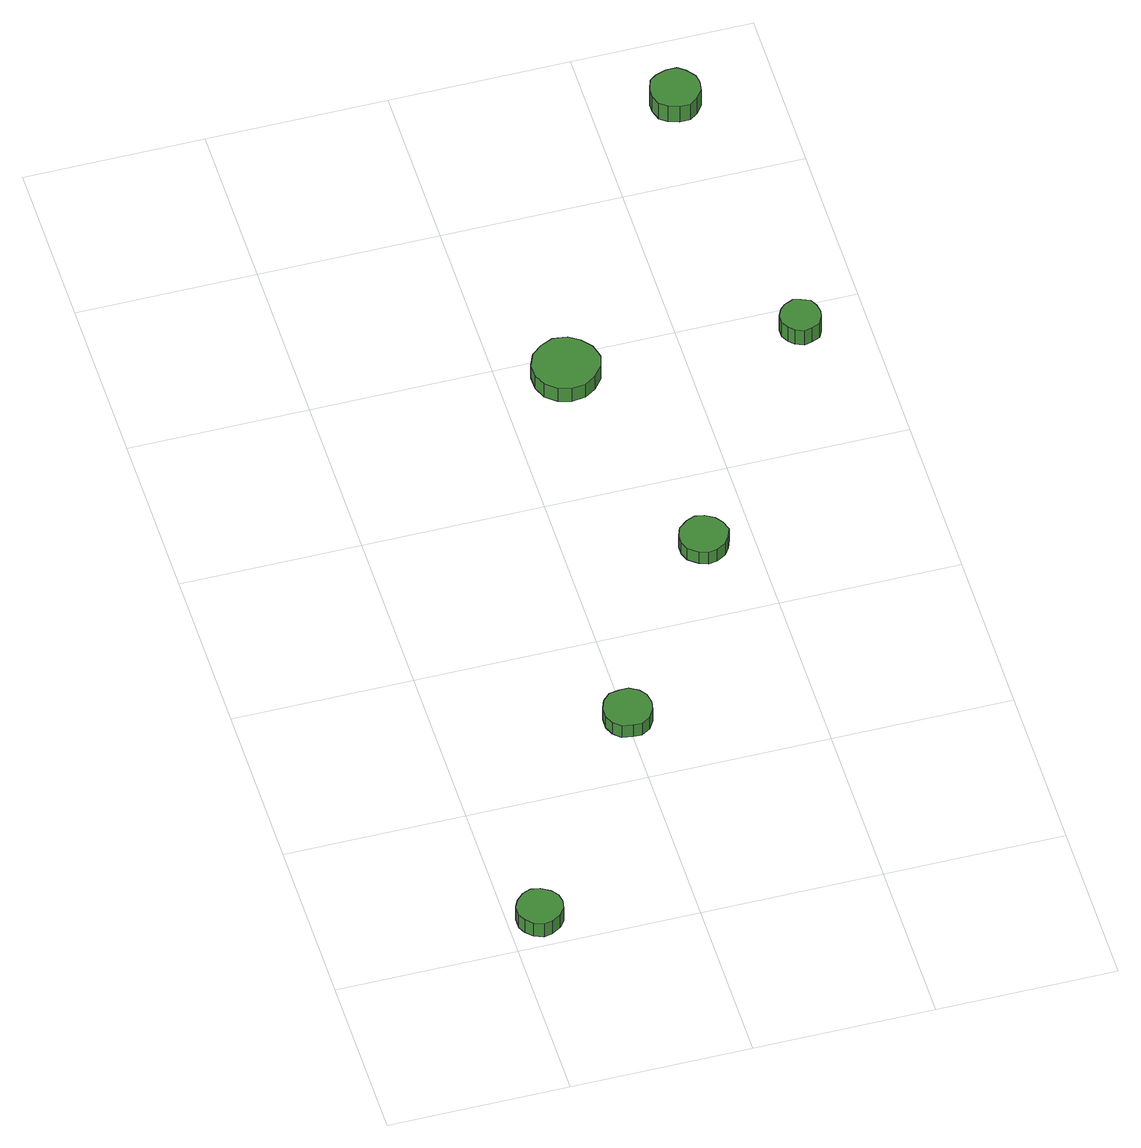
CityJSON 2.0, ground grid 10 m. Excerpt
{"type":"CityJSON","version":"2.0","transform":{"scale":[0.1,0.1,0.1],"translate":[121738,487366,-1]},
"CityObjects":{
"tree1":{"type":"SolitaryVegetationObject","attributes":{"function":"something"},"geometry":[{"type":"MultiSurface","lod":"1","boundaries":[[[0,1,2,3,4,5,6,7,8,9,10,11,12,13,14]],[[15,16,17,18,19,20,21,22,23,24,25,26,27,28,29]],[[0,29,28,1]],[[1,28,27,2]],[[2,27,26,3]],[[3,26,25,4]],[[4,25,24,5]],[[5,24,23,6]],[[6,23,22,7]],[[7,22,21,8]],[[8,21,20,9]],[[9,20,19,10]],[[10,19,18,11]],[[11,18,17,12]],[[12,17,16,13]],[[13,16,15,14]],[[14,15,29,0]]]}]},
"tree2":{"type":"SolitaryVegetationObject","attributes":{"function":"something"},"geometry":[{"type":"MultiSurface","lod":"1","boundaries":[[[30,31,32,33,34,35,36,37,38,39,40,41,42,43,44]],[[45,46,47,48,49,50,51,52,53,54,55,56,57,58,59]],[[30,59,58,31]],[[31,58,57,32]],[[32,57,56,33]],[[33,56,55,34]],[[34,55,54,35]],[[35,54,53,36]],[[36,53,52,37]],[[37,52,51,38]],[[38,51,50,39]],[[39,50,49,40]],[[40,49,48,41]],[[41,48,47,42]],[[42,47,46,43]],[[43,46,45,44]],[[44,45,59,30]]]}]},
"tree3":{"type":"SolitaryVegetationObject","attributes":{"function":"something"},"geometry":[{"type":"MultiSurface","lod":"1","boundaries":[[[60,61,62,63,64,65,66,67,68,69,70,71,72,73,74]],[[75,76,77,78,79,80,81,82,83,84,85,86,87,88,89]],[[60,89,88,61]],[[61,88,87,62]],[[62,87,86,63]],[[63,86,85,64]],[[64,85,84,65]],[[65,84,83,66]],[[66,83,82,67]],[[67,82,81,68]],[[68,81,80,69]],[[69,80,79,70]],[[70,79,78,71]],[[71,78,77,72]],[[72,77,76,73]],[[73,76,75,74]],[[74,75,89,60]]]}]},
"tree4":{"type":"SolitaryVegetationObject","attributes":{"function":"something"},"geometry":[{"type":"MultiSurface","lod":"1","boundaries":[[[90,91,92,93,94,95,96,97,98,99,100,101,102,103,104]],[[105,106,107,108,109,110,111,112,113,114,115,116,117,118,119]],[[90,119,118,91]],[[91,118,117,92]],[[92,117,116,93]],[[93,116,115,94]],[[94,115,114,95]],[[95,114,113,96]],[[96,113,112,97]],[[97,112,111,98]],[[98,111,110,99]],[[99,110,109,100]],[[100,109,108,101]],[[101,108,107,102]],[[102,107,106,103]],[[103,106,105,104]],[[104,105,119,90]]]}]},
"tree5":{"type":"SolitaryVegetationObject","attributes":{"function":"something"},"geometry":[{"type":"MultiSurface","lod":"1","boundaries":[[[120,121,122,123,124,125,126,127,128,129,130,131,132,133,134]],[[135,136,137,138,139,140,141,142,143,144,145,146,147,148,149]],[[120,149,148,121]],[[121,148,147,122]],[[122,147,146,123]],[[123,146,145,124]],[[124,145,144,125]],[[125,144,143,126]],[[126,143,142,127]],[[127,142,141,128]],[[128,141,140,129]],[[129,140,139,130]],[[130,139,138,131]],[[131,138,137,132]],[[132,137,136,133]],[[133,136,135,134]],[[134,135,149,120]]]}]},
"tree6":{"type":"SolitaryVegetationObject","attributes":{"function":"something"},"geometry":[{"type":"MultiSurface","lod":"1","boundaries":[[[150,151,152,153,154,155,156,157,158,159,160,161,162,163,164]],[[165,166,167,168,169,170,171,172,173,174,175,176,177,178,179]],[[150,179,178,151]],[[151,178,177,152]],[[152,177,176,153]],[[153,176,175,154]],[[154,175,174,155]],[[155,174,173,156]],[[156,173,172,157]],[[157,172,171,158]],[[158,171,170,159]],[[159,170,169,160]],[[160,169,168,161]],[[161,168,167,162]],[[162,167,166,163]],[[163,166,165,164]],[[164,165,179,150]]]}]}
},
"vertices":[
[30,19,16],[29,24,16],[26,28,16],[21,31,16],[16,32,16],[11,30,16],[7,26,16],[5,22,16],[5,16,16],[7,12,16],[11,8,16],[16,6,16],[21,7,16],[26,10,16],[29,14,16],[29,14,6],[26,10,6],[21,7,6],[16,6,6],[11,8,6],[7,12,6],[5,16,6],[5,22,6],[7,26,6],[11,30,6],[16,32,6],[21,31,6],[26,28,6],[29,24,6],[30,19,6],
[114,143,15],[113,149,15],[110,153,15],[105,156,15],[100,156,15],[94,155,15],[90,151,15],[88,146,15],[88,140,15],[90,135,15],[94,131,15],[100,130,15],[105,130,15],[110,133,15],[113,138,15],[113,138,6],[110,133,6],[105,130,6],[100,130,6],[94,131,6],[90,135,6],[88,140,6],[88,146,6],[90,151,6],[94,155,6],[100,156,6],[105,156,6],[110,153,6],[113,149,6],[114,143,6],
[187,250,15],[185,256,15],[182,260,15],[177,263,15],[172,264,15],[167,262,15],[162,258,15],[160,253,15],[160,248,15],[162,243,15],[167,239,15],[172,237,15],[177,238,15],[182,241,15],[185,245,15],[185,245,6],[182,241,6],[177,238,6],[172,237,6],[167,239,6],[162,243,6],[160,248,6],[160,253,6],[162,258,6],[167,262,6],[172,264,6],[177,263,6],[182,260,6],[185,256,6],[187,250,6],
[155,385,17],[153,393,17],[148,399,17],[142,403,17],[134,404,17],[127,401,17],[121,396,17],[118,389,17],[118,381,17],[121,374,17],[127,369,17],[134,367,17],[142,368,17],[148,372,17],[153,378,17],[153,378,7],[148,372,7],[142,368,7],[134,367,7],[127,369,7],[121,374,7],[118,381,7],[118,389,7],[121,396,7],[127,401,7],[134,404,7],[142,403,7],[148,399,7],[153,393,7],[155,385,7],
[275,383,18],[274,388,18],[272,392,18],[267,394,18],[263,395,18],[258,393,18],[255,390,18],[253,386,18],[253,381,18],[255,377,18],[258,374,18],[263,372,18],[267,373,18],[272,375,18],[274,379,18],[274,379,7],[272,375,7],[267,373,7],[263,372,7],[258,374,7],[255,377,7],[253,381,7],[253,386,7],[255,390,7],[258,393,7],[263,395,7],[267,394,7],[272,392,7],[274,388,7],[275,383,7],
[257,552,24],[256,557,24],[252,562,24],[248,565,24],[242,565,24],[236,563,24],[232,560,24],[230,554,24],[230,549,24],[232,543,24],[236,540,24],[242,538,24],[248,538,24],[252,541,24],[256,546,24],[256,546,12],[252,541,12],[248,538,12],[242,538,12],[236,540,12],[232,543,12],[230,549,12],[230,554,12],[232,560,12],[236,563,12],[242,565,12],[248,565,12],[252,562,12],[256,557,12],[257,552,12]
]}
